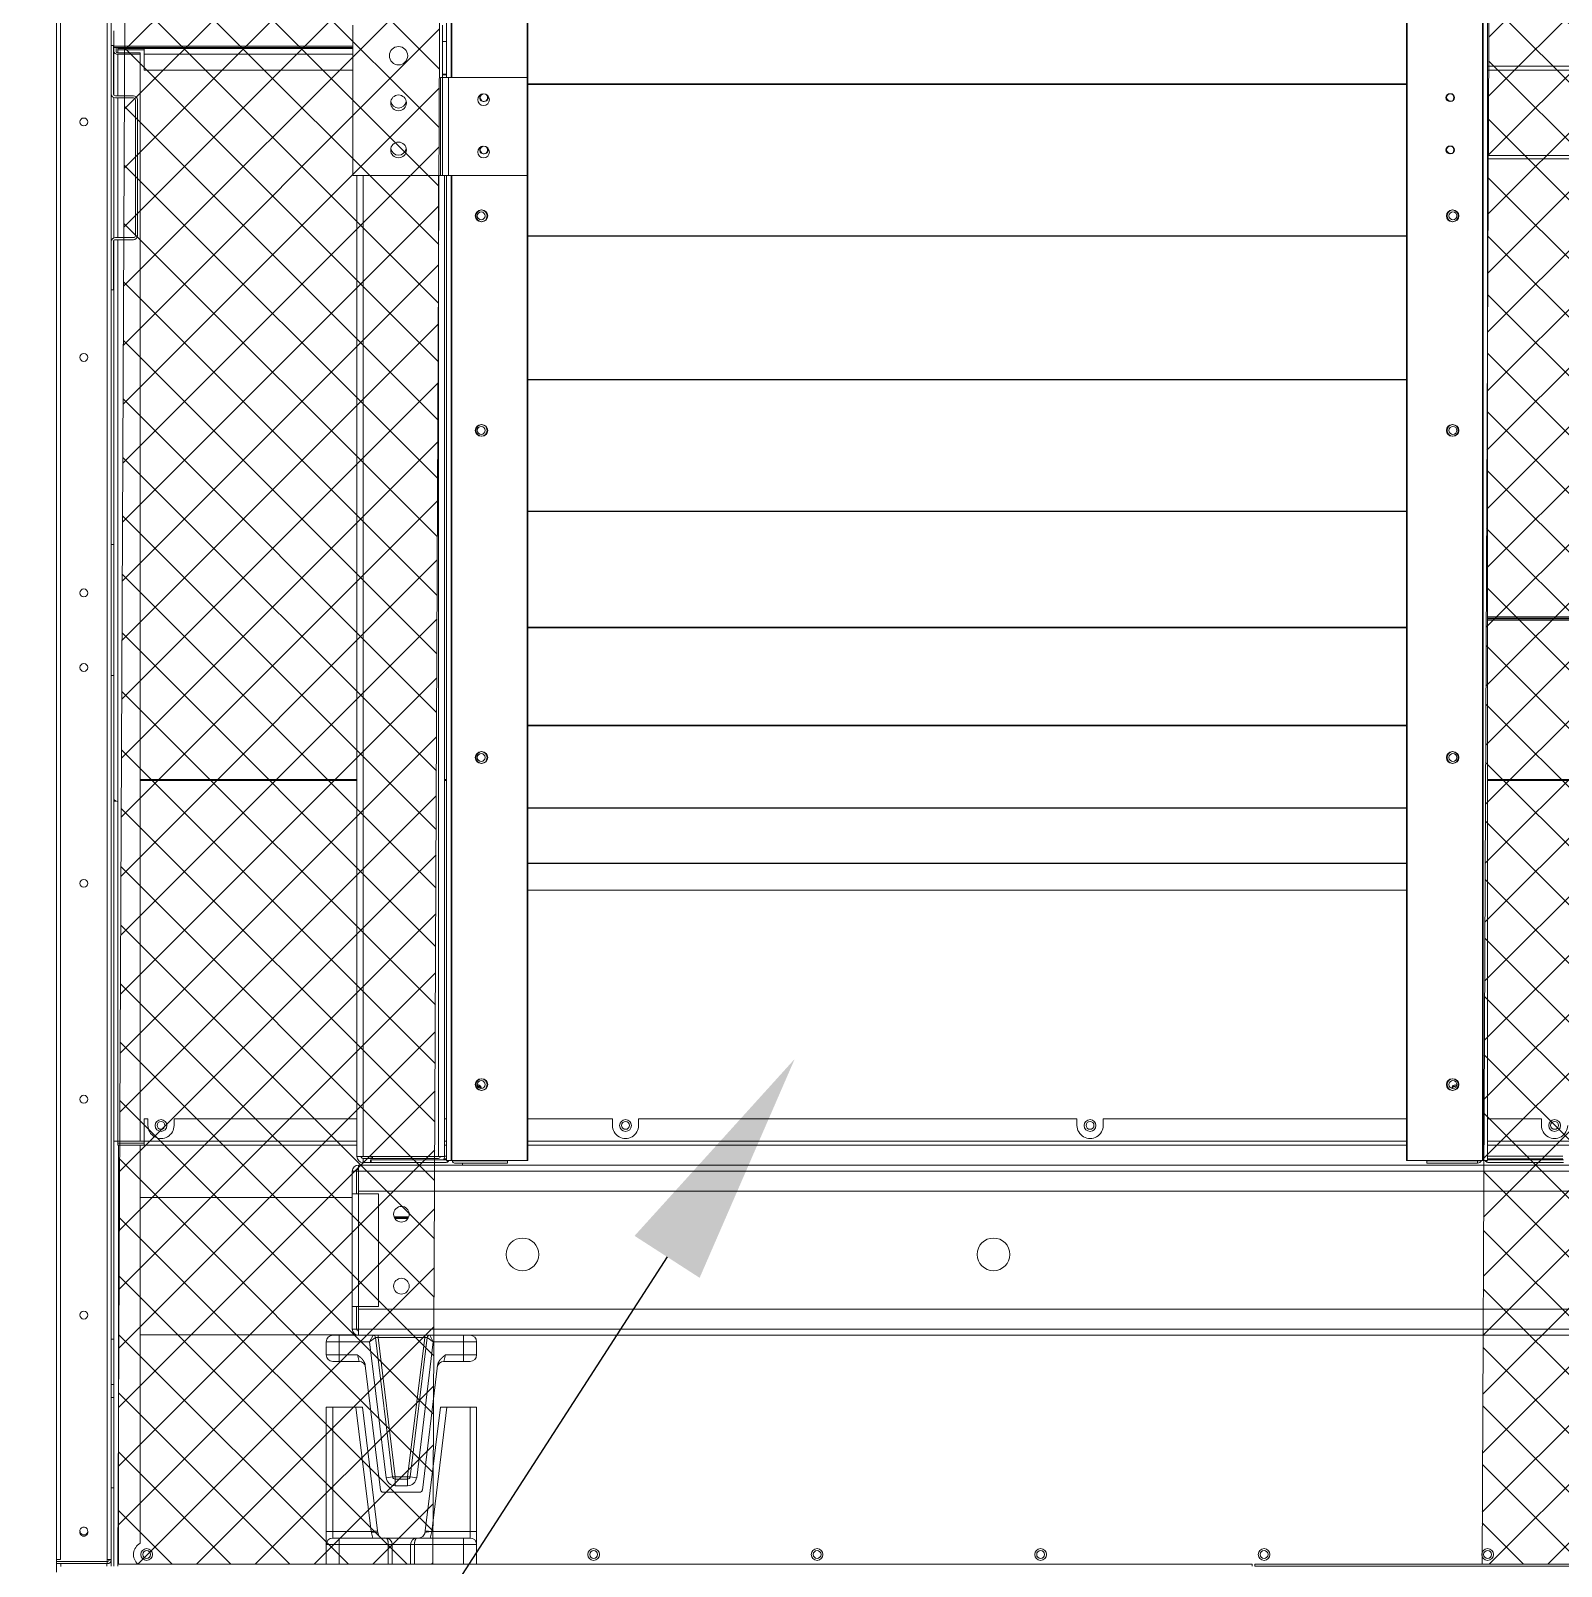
# Model space of a CAD drawing. Header units: millimetres. Extents: x 1416 to 30823, y 990 to 21785.
# Drawn here: x 20401 to 21571, y 8723 to 9897 of the extents above; entities that cross this region are included whole.
import ezdxf
from ezdxf import colors
from ezdxf.entities.mleader import LeaderData, LeaderLine
from ezdxf.math import Vec2, Vec3

# ---------------------------------------------------------------- set-up
doc = ezdxf.new("R2010")
doc.units = ezdxf.units.MM
doc.layers.add('냉각탑_dim', color=1, linetype='Continuous')
doc.styles.get("Standard").update_dxf_attribs({"font": 'arial.ttf'})
pattern_1 = [(45, (-804834.448, -424424.915), (-22.4506403, 22.4506403), []), (135, (-804834.448, -424424.915), (-22.4506403, -22.4506403), [])]

# ---------------------------------------------------------------- blocks, each defined once
blk = doc.blocks.new('2')
at = {"lineweight": 5}
h = blk.add_hatch(dxfattribs=at)
h.set_pattern_fill('ANSI37', scale=10)
h.set_pattern_definition(pattern_1)
h.paths.add_polyline_path([(20708.4, 8724.6), (20716.8, 10646.8), (20476.2, 10646.8), (20467.7, 8724.6)])
h = blk.add_hatch(dxfattribs=at)
h.set_pattern_fill('ANSI37', scale=10)
h.set_pattern_definition(pattern_1)
h.paths.add_polyline_path([(22022.6, 8724.6), (22031, 10646.8), (21518.6, 10646.8), (21510.2, 8724.6)])
at = {"color": 7, "lineweight": 20}
for p, q in [((20420.6, 8728.1), (20420.6, 11569.9)), ((20423.7, 8728.1), (20423.7, 11569.9)), ((20459.5, 8728.1), (20459.5, 11569.9)), ((20462.6, 8728.1), (20462.6, 11569.9)), ((20780.3, 9033.1), (20780.3, 10446.6)), ((20780.8, 9033.1), (20780.8, 10446.6)), ((21452.4, 9033.1), (21452.4, 10446.6)), ((21452.9, 9033.1), (21452.9, 10446.6)), ((21510.4, 9033.1), (21510.4, 10446.6)), ((21510.9, 9033.1), (21510.9, 10446.6)), ((21514.4, 9033.1), (21514.4, 10445.4)), ((20651.5, 9029.6), (22889.7, 9029.6)), ((20651.5, 9024.9), (22889.7, 9024.9)), ((20651.5, 9009.6), (22889.7, 9009.6)), ((22889.7, 8919.6), (20651.5, 8919.6)), ((22889.7, 8904.3), (20651.5, 8904.3)), ((22889.7, 8899.6), (20651.5, 8899.6))]:
    blk.add_line(p, q, dxfattribs=at)
at = {"color": 7, "lineweight": 20, "ltscale": 0.325278}
for p, q in [((20722.3, 9861.1), (20722.3, 10446.6)), ((20722.8, 9861.1), (20722.8, 10446.6))]:
    blk.add_line(p, q, dxfattribs=at)
at = {"color": 7, "lineweight": 20, "ltscale": 0.324611}
blk.add_line((20718.8, 9861.1), (20718.8, 10445.4), dxfattribs=at)
at = {"color": 7, "lineweight": 20, "ltscale": 0.00658}
blk.add_line((20464.6, 9896.7), (20464.6, 9884.9), dxfattribs=at)
at = {"color": 7, "lineweight": 20, "ltscale": 0.063889}
blk.add_line((20647.1, 9786.1), (20647.1, 9901.1), dxfattribs=at)
at = {"color": 7, "lineweight": 20, "ltscale": 0.022222}
blk.add_line((20715.6, 9861.1), (20715.6, 9901.1), dxfattribs=at)
at = {"color": 7, "lineweight": 20, "ltscale": 0.000888889}
for p, q in [((20464.2, 9885.4), (20462.6, 9885.4)), ((20464.2, 9698.6), (20462.6, 9698.6)), ((20467.7, 9046.5), (20467.7, 9044.9)), ((20723.3, 9032.8), (20724.9, 9032.8)), ((20765.3, 9032.8), (20765.3, 9031.2)), ((21467.9, 9031.2), (21467.9, 9032.8)), ((21506.8, 9032.8), (21506.8, 9031.2)), ((20420.6, 8725), (20420.6, 8726.6)), ((20459.5, 8725), (20459.5, 8726.6)), ((20467.6, 8724.6), (20467.6, 8723)), ((21334.6, 8724.6), (21334.6, 8723)), ((21336.6, 8724.6), (21336.6, 8723))]:
    blk.add_line(p, q, dxfattribs=at)
at = {"color": 7, "lineweight": 20, "ltscale": 0.0205}
for p, q in [((20464.2, 9848.5), (20464.2, 9885.4)), ((20464.2, 9735.5), (20464.2, 9698.6))]:
    blk.add_line(p, q, dxfattribs=at)
at = {"color": 7, "lineweight": 20, "ltscale": 0.101388}
for p, q in [((20464.6, 9884.9), (20647.1, 9884.9)), ((20464.6, 9883.8), (20647.1, 9883.8))]:
    blk.add_line(p, q, dxfattribs=at)
at = {"color": 7, "lineweight": 20, "ltscale": 0.000590625}
blk.add_line((20464.6, 9883.8), (20464.6, 9884.9), dxfattribs=at)
at = {"color": 7, "lineweight": 20, "ltscale": 0.00164}
for p, q in [((20464.6, 9883.8), (20464.6, 9880.9)), ((20466.2, 9883.8), (20466.2, 9880.9))]:
    blk.add_line(p, q, dxfattribs=at)
at = {"color": 7, "lineweight": 20, "ltscale": 0.000403556}
blk.add_line((20467.7, 9883.8), (20467.7, 9883.1), dxfattribs=at)
at = {"color": 7, "lineweight": 20, "ltscale": 0.011111}
for p, q in [((20487.7, 9883.1), (20467.7, 9883.1)), ((20467.7, 9882), (20487.7, 9882)), ((20467.7, 9048), (20487.7, 9048)), ((20487.7, 9046.5), (20467.7, 9046.5)), ((20467.7, 9044.9), (20487.7, 9044.9))]:
    blk.add_line(p, q, dxfattribs=at)
at = {"color": 7, "lineweight": 20, "ltscale": 0.000638044}
blk.add_line((20467.7, 9882), (20467.7, 9883.1), dxfattribs=at)
at = {"color": 7, "lineweight": 20, "ltscale": 0.088555}
for p, q in [((20647.1, 9883.1), (20487.7, 9883.1)), ((20647.1, 9878.7), (20487.7, 9878.7)), ((20487.7, 9866.6), (20647.1, 9866.6))]:
    blk.add_line(p, q, dxfattribs=at)
at = {"color": 7, "lineweight": 20, "ltscale": 0.002435}
blk.add_line((20487.7, 9883.1), (20487.7, 9878.7), dxfattribs=at)
at = {"color": 7, "lineweight": 20, "ltscale": 0.001778}
for p, q in [((20715.6, 9888.4), (20718.8, 9888.4)), ((20715.6, 9863.4), (20718.8, 9863.4)), ((20647.1, 9786.1), (20650.3, 9786.1)), ((20655, 9031.6), (20655, 9034.8)), ((20650, 9024.9), (20646.8, 9024.9)), ((20646.8, 8904.3), (20650, 8904.3))]:
    blk.add_line(p, q, dxfattribs=at)
at = {"color": 7, "lineweight": 20, "ltscale": 0.01856}
blk.add_line((20464.6, 9880.9), (20464.6, 9847.5), dxfattribs=at)
at = {"color": 7, "lineweight": 20, "ltscale": 0.001178}
blk.add_line((20467.7, 9882), (20467.7, 9879.8), dxfattribs=at)
at = {"color": 7, "lineweight": 20, "ltscale": 0.009389}
for p, q in [((20484.6, 9879.8), (20467.7, 9879.8)), ((20484.6, 9878.7), (20467.7, 9878.7)), ((20487.7, 9064.9), (20487.7, 9048)), ((20484.6, 9048), (20467.7, 9048))]:
    blk.add_line(p, q, dxfattribs=at)
at = {"color": 7, "lineweight": 20, "ltscale": 0.017627}
blk.add_line((20467.7, 9878.7), (20467.7, 9847), dxfattribs=at)
at = {"color": 7, "lineweight": 20, "ltscale": 0.000618889}
blk.add_line((20484.6, 9879.8), (20484.6, 9878.7), dxfattribs=at)
at = {"color": 7, "lineweight": 20, "ltscale": 0.317284}
blk.add_line((20484.6, 9307.6), (20484.6, 9878.7), dxfattribs=at)
at = {"color": 7, "lineweight": 20, "ltscale": 0.006739}
blk.add_line((20487.7, 9866.6), (20487.7, 9878.7), dxfattribs=at)
at = {"color": 7, "lineweight": 20, "ltscale": 0.041667}
for p, q in [((20714.1, 9786.1), (20714.1, 9861.1)), ((20715.6, 9786.1), (20715.6, 9861.1)), ((20720.3, 9786.1), (20720.3, 9861.1)), ((20780.3, 9861.1), (20780.3, 9786.1))]:
    blk.add_line(p, q, dxfattribs=at)
at = {"color": 7, "lineweight": 20, "ltscale": 0.000833333}
for p, q in [((20715.6, 9861.1), (20714.1, 9861.1)), ((20715.6, 9786.1), (20714.1, 9786.1)), ((20467.7, 9048), (20467.7, 9046.5)), ((20720.8, 9033.1), (20722.3, 9033.1)), ((20721.3, 9033.1), (20722.8, 9033.1)), ((21511.9, 9033.1), (21510.4, 9033.1)), ((21512.4, 9033.1), (21510.9, 9033.1)), ((20651.5, 9024.9), (20650, 9024.9)), ((20651.5, 8904.3), (20650, 8904.3)), ((20420.6, 8726.6), (20420.6, 8728.1)), ((20459.5, 8726.6), (20459.5, 8728.1))]:
    blk.add_line(p, q, dxfattribs=at)
at = {"color": 7, "lineweight": 20, "ltscale": 0.001}
blk.add_line((20717.4, 9863.1), (20715.6, 9863.1), dxfattribs=at)
at = {"color": 7, "lineweight": 20, "ltscale": 0.002611}
for p, q in [((20720.3, 9861.1), (20715.6, 9861.1)), ((20720.3, 9786.1), (20715.6, 9786.1)), ((20650.3, 9036.3), (20655, 9036.3)), ((20651.5, 9024.9), (20651.5, 9029.6)), ((20717.3, 9036.3), (20712.6, 9036.3)), ((20651.5, 9007.6), (20646.8, 9007.6)), ((20651.5, 8921.6), (20646.8, 8921.6)), ((20651.5, 8904.3), (20651.5, 8899.6))]:
    blk.add_line(p, q, dxfattribs=at)
at = {"color": 7, "lineweight": 20, "ltscale": 0.033333}
for p, q in [((20780.3, 9861.1), (20720.3, 9861.1)), ((20720.3, 9786.1), (20780.3, 9786.1))]:
    blk.add_line(p, q, dxfattribs=at)
at = {"color": 7, "lineweight": 20, "ltscale": 0.284667}
for p, q in [((21514.4, 9869.7), (22026.8, 9869.7)), ((21514.4, 9866.6), (22026.8, 9866.6)), ((22026.8, 9798.9), (21514.4, 9798.9)), ((21514.4, 9448.7), (22026.8, 9448.7)), ((21514.4, 9447.6), (22026.8, 9447.6)), ((22026.8, 9447.2), (21514.4, 9447.2)), ((22026.8, 9446.1), (21514.4, 9446.1)), ((21514.4, 9324.5), (22026.8, 9324.5)), ((21514.4, 9323.5), (22026.8, 9323.5)), ((21514.4, 9048), (22026.8, 9048)), ((21514.4, 9044.9), (22026.8, 9044.9))]:
    blk.add_line(p, q, dxfattribs=at)
at = {"color": 7, "lineweight": 20, "ltscale": 0.373111}
for p, q in [((21452.4, 9856.2), (20780.8, 9856.2)), ((20780.8, 9856.1), (21452.4, 9856.1)), ((20780.8, 9855.8), (21452.4, 9855.8)), ((21452.4, 9855.7), (20780.8, 9855.7)), ((21452.4, 9740), (20780.8, 9740)), ((20780.8, 9739.9), (21452.4, 9739.9)), ((20780.8, 9739.7), (21452.4, 9739.7)), ((21452.4, 9739.6), (20780.8, 9739.6)), ((21452.4, 9630.2), (20780.8, 9630.2)), ((20780.8, 9630.1), (21452.4, 9630.1)), ((20780.8, 9629.9), (21452.4, 9629.9)), ((21452.4, 9629.8), (20780.8, 9629.8)), ((21452.4, 9529.6), (20780.8, 9529.6)), ((20780.8, 9529.5), (21452.4, 9529.5)), ((20780.8, 9529.3), (21452.4, 9529.3)), ((21452.4, 9529.2), (20780.8, 9529.2)), ((21452.4, 9440.7), (20780.8, 9440.7)), ((20780.8, 9440.6), (21452.4, 9440.6)), ((20780.8, 9440.4), (21452.4, 9440.4)), ((21452.4, 9440.3), (20780.8, 9440.3)), ((21452.4, 9365.8), (20780.8, 9365.8)), ((20780.8, 9365.7), (21452.4, 9365.7)), ((20780.8, 9365.6), (21452.4, 9365.6)), ((21452.4, 9365.5), (20780.8, 9365.5)), ((21452.4, 9302.8), (20780.8, 9302.8)), ((20780.8, 9302.7), (21452.4, 9302.7)), ((20780.8, 9302.6), (21452.4, 9302.6)), ((21452.4, 9302.6), (20780.8, 9302.6)), ((21452.4, 9260.4), (20780.8, 9260.4)), ((20780.8, 9260.3), (21452.4, 9260.3)), ((20780.8, 9260.3), (21452.4, 9260.3)), ((21452.4, 9260.2), (20780.8, 9260.2)), ((20780.8, 9239.7), (21452.4, 9239.7)), ((20780.8, 9239.7), (21452.4, 9239.7)), ((21452.4, 9239.7), (20780.8, 9239.7)), ((20780.8, 9048), (21452.4, 9048)), ((20780.8, 9044.9), (21452.4, 9044.9))]:
    blk.add_line(p, q, dxfattribs=at)
at = {"color": 7, "lineweight": 20, "ltscale": 0.059557}
blk.add_line((20464.6, 9845.6), (20464.6, 9738.4), dxfattribs=at)
at = {"color": 7, "lineweight": 20, "ltscale": 0.007667}
for p, q in [((20465.7, 9847), (20479.5, 9847)), ((20465.7, 9845.4), (20479.5, 9845.4)), ((20465.7, 9738.6), (20479.5, 9738.6)), ((20465.7, 9737), (20479.5, 9737))]:
    blk.add_line(p, q, dxfattribs=at)
at = {"color": 7, "lineweight": 20, "ltscale": 0.059333}
blk.add_line((20467.7, 9845.4), (20467.7, 9738.6), dxfattribs=at)
at = {"color": 7, "lineweight": 20, "ltscale": 0.057667}
for p, q in [((20481, 9740.1), (20481, 9843.9)), ((20482.6, 9740.1), (20482.6, 9843.9))]:
    blk.add_line(p, q, dxfattribs=at)
at = {"color": 7, "lineweight": 20, "ltscale": 0.284666}
blk.add_line((21514.4, 9801.4), (22026.8, 9801.4), dxfattribs=at)
at = {"color": 7, "lineweight": 20, "ltscale": 1.16463e-05}
blk.add_line((20647.1, 9786.1), (20647.1, 9786.1), dxfattribs=at)
at = {"color": 7, "lineweight": 20, "ltscale": 0.037222}
blk.add_line((20714.1, 9786.1), (20647.1, 9786.1), dxfattribs=at)
at = {"color": 7, "lineweight": 20, "ltscale": 0.416556}
for p, q in [((20650.3, 9786.1), (20650.3, 9036.3)), ((20655, 9786.1), (20655, 9036.3)), ((20712.6, 9786.1), (20712.6, 9036.3)), ((20717.3, 9786.1), (20717.3, 9036.3))]:
    blk.add_line(p, q, dxfattribs=at)
at = {"color": 7, "lineweight": 20, "ltscale": 0.000833332}
blk.add_line((20718.8, 9786.1), (20717.3, 9786.1), dxfattribs=at)
at = {"color": 7, "lineweight": 20, "ltscale": 0.418333}
for p, q in [((20718.8, 9033.1), (20718.8, 9786.1)), ((20722.3, 9033.1), (20722.3, 9786.1)), ((20722.8, 9033.1), (20722.8, 9786.1))]:
    blk.add_line(p, q, dxfattribs=at)
at = {"color": 7, "lineweight": 20, "ltscale": 0.129183}
blk.add_line((20464.6, 9736.5), (20464.6, 9504), dxfattribs=at)
at = {"color": 7, "lineweight": 20, "ltscale": 0.238546}
blk.add_line((20467.7, 9737), (20467.7, 9307.6), dxfattribs=at)
at = {"color": 7, "lineweight": 20, "ltscale": 0.001111}
for p, q in [((20462.6, 9504), (20464.6, 9504)), ((20462.6, 9404), (20464.6, 9404)), ((20660.8, 9033.6), (20660.8, 9031.6)), ((20661.3, 9033.6), (20661.3, 9031.6)), ((20718.8, 9033.1), (20720.8, 9033.1)), ((20719.3, 9033.1), (20721.3, 9033.1)), ((21513.9, 9033.1), (21511.9, 9033.1)), ((21514.4, 9033.1), (21512.4, 9033.1)), ((20651.5, 9009.6), (20651.5, 9007.6)), ((20651.5, 8921.6), (20651.5, 8919.6)), ((20462.6, 8896.6), (20464.6, 8896.6)), ((20459.1, 8725), (20459.1, 8723))]:
    blk.add_line(p, q, dxfattribs=at)
at = {"color": 7, "lineweight": 20, "ltscale": 0.055556}
blk.add_line((20464.6, 9404), (20464.6, 9504), dxfattribs=at)
at = {"color": 7, "lineweight": 20, "ltscale": 0.052341}
blk.add_line((20464.6, 9404), (20464.6, 9309.8), dxfattribs=at)
at = {"color": 7, "lineweight": 20, "ltscale": 0.092055}
for p, q in [((20484.6, 9324.5), (20650.3, 9324.5)), ((20484.6, 9323.5), (20650.3, 9323.5))]:
    blk.add_line(p, q, dxfattribs=at)
at = {"color": 7, "lineweight": 20, "ltscale": 0.000832443}
blk.add_line((20717.3, 9324.5), (20718.8, 9324.5), dxfattribs=at)
at = {"color": 7, "lineweight": 20, "ltscale": 0.000832442}
blk.add_line((20717.3, 9323.5), (20718.8, 9323.5), dxfattribs=at)
at = {"color": 7, "lineweight": 20, "ltscale": 0.001029}
blk.add_line((20464.6, 9309.8), (20464.6, 9307.9), dxfattribs=at)
at = {"color": 7, "lineweight": 20, "ltscale": 0.144377}
for p, q in [((20464.6, 9307.9), (20464.6, 9048)), ((20467.7, 9307.9), (20467.7, 9048)), ((20484.6, 9307.9), (20484.6, 9048))]:
    blk.add_line(p, q, dxfattribs=at)
at = {"color": 7, "lineweight": 20, "ltscale": 0.000839807}
blk.add_line((20464.6, 9307.9), (20466.1, 9307.9), dxfattribs=at)
at = {"color": 7, "lineweight": 20, "ltscale": 0.001611}
blk.add_line((20490.6, 9064.9), (20487.7, 9064.9), dxfattribs=at)
at = {"color": 7, "lineweight": 20, "ltscale": 0.002747}
for p, q in [((20490.6, 9064.9), (20490.6, 9060)), ((20510.6, 9060), (20510.6, 9064.9)), ((20845.6, 9060), (20845.6, 9064.9)), ((20865.6, 9064.9), (20865.6, 9060)), ((21200.6, 9060), (21200.6, 9064.9)), ((21220.6, 9064.9), (21220.6, 9060)), ((21555.6, 9060), (21555.6, 9064.9))]:
    blk.add_line(p, q, dxfattribs=at)
at = {"color": 7, "lineweight": 20, "ltscale": 0.077611}
blk.add_line((20650.3, 9064.9), (20510.6, 9064.9), dxfattribs=at)
at = {"color": 7, "lineweight": 20, "ltscale": 0.00083304}
for p, q in [((20718.8, 9064.9), (20717.3, 9064.9)), ((20717.3, 9048), (20718.8, 9048)), ((20717.3, 9044.9), (20718.8, 9044.9)), ((20718.8, 9036.4), (20717.3, 9036.4))]:
    blk.add_line(p, q, dxfattribs=at)
at = {"color": 7, "lineweight": 20, "ltscale": 0.036001}
blk.add_line((20845.6, 9064.9), (20780.8, 9064.9), dxfattribs=at)
at = {"color": 7, "lineweight": 20, "ltscale": 0.186111}
blk.add_line((21200.6, 9064.9), (20865.6, 9064.9), dxfattribs=at)
at = {"color": 7, "lineweight": 20, "ltscale": 0.128777}
blk.add_line((21452.4, 9064.9), (21220.6, 9064.9), dxfattribs=at)
at = {"color": 7, "lineweight": 20, "ltscale": 0.02289}
blk.add_line((21555.6, 9064.9), (21514.4, 9064.9), dxfattribs=at)
at = {"color": 7, "lineweight": 20, "ltscale": 0.001722}
for p, q in [((20464.6, 9048), (20467.7, 9048)), ((20487.7, 9044.9), (20487.7, 9048)), ((20420.6, 8728.1), (20423.7, 8728.1)), ((20462.6, 8728.1), (20459.5, 8728.1))]:
    blk.add_line(p, q, dxfattribs=at)
at = {"color": 7, "lineweight": 20, "ltscale": 0.180579}
blk.add_line((20464.6, 9048), (20464.6, 8723), dxfattribs=at)
at = {"color": 7, "lineweight": 20, "ltscale": 0.177968}
blk.add_line((20468.1, 9044.9), (20468.1, 8724.6), dxfattribs=at)
at = {"color": 7, "lineweight": 20, "ltscale": 0.169047}
blk.add_line((20484.6, 8740.7), (20484.6, 9044.9), dxfattribs=at)
at = {"color": 7, "lineweight": 20, "ltscale": 0.090333}
for p, q in [((20487.7, 9048), (20650.3, 9048)), ((20487.7, 9044.9), (20650.3, 9044.9))]:
    blk.add_line(p, q, dxfattribs=at)
at = {"color": 7, "lineweight": 20, "ltscale": 0.032}
for p, q in [((20655, 9036.3), (20712.6, 9036.3)), ((20712.6, 9034.8), (20655, 9034.8))]:
    blk.add_line(p, q, dxfattribs=at)
at = {"color": 7, "lineweight": 20, "ltscale": 0.003222}
blk.add_line((20660.8, 9031.6), (20655, 9031.6), dxfattribs=at)
at = {"color": 7, "lineweight": 20, "ltscale": 0.031389}
for p, q in [((20717.3, 9033.6), (20660.8, 9033.6)), ((20717.3, 9031.6), (20660.8, 9031.6)), ((20717.8, 9033.6), (20661.3, 9033.6)), ((20717.8, 9031.6), (20661.3, 9031.6)), ((21514.4, 9036.4), (21570.9, 9036.4)), ((21515.4, 9033.6), (21571.9, 9033.6)), ((21515.4, 9031.6), (21571.9, 9031.6)), ((21515.9, 9033.6), (21572.4, 9033.6)), ((21515.9, 9031.6), (21572.4, 9031.6))]:
    blk.add_line(p, q, dxfattribs=at)
at = {"color": 7, "lineweight": 20, "ltscale": 0.000833335}
for p, q in [((20661.3, 9034.8), (20661.3, 9036.3)), ((20662.3, 9034.8), (20662.3, 9036.3))]:
    blk.add_line(p, q, dxfattribs=at)
at = {"color": 7, "lineweight": 20, "ltscale": 0.000961364}
blk.add_line((20718.7, 9034.4), (20716.9, 9034.4), dxfattribs=at)
blk.add_line((20718.7, 9034.4), (20716.9, 9034.4), dxfattribs=at)
at = {"color": 7, "lineweight": 20, "ltscale": 0.032222}
for p, q in [((20722.3, 9033.1), (20780.3, 9033.1)), ((20722.8, 9033.1), (20780.8, 9033.1)), ((21510.4, 9033.1), (21452.4, 9033.1)), ((21510.9, 9033.1), (21452.9, 9033.1))]:
    blk.add_line(p, q, dxfattribs=at)
at = {"color": 7, "lineweight": 20, "ltscale": 0.000166668}
blk.add_line((20723.3, 9032.8), (20723.3, 9033.1), dxfattribs=at)
at = {"color": 7, "lineweight": 20, "ltscale": 0.000166667}
for p, q in [((20724.9, 9033.1), (20724.9, 9032.8)), ((20765.3, 9033.1), (20765.3, 9032.8)), ((21467.9, 9033.1), (21467.9, 9032.8)), ((21508.3, 9033.1), (21508.3, 9032.8))]:
    blk.add_line(p, q, dxfattribs=at)
at = {"color": 7, "lineweight": 20, "ltscale": 0.022444}
for p, q in [((20724.9, 9032.8), (20765.3, 9032.8)), ((20765.3, 9032.8), (20724.9, 9032.8)), ((20724.9, 9031.2), (20765.3, 9031.2)), ((21508.3, 9032.8), (21467.9, 9032.8))]:
    blk.add_line(p, q, dxfattribs=at)
at = {"color": 7, "lineweight": 20, "ltscale": 0.000889601}
blk.add_line((20731.1, 9029.6), (20731.1, 9031.2), dxfattribs=at)
at = {"color": 7, "lineweight": 20, "ltscale": 0.000444384}
blk.add_line((20765.3, 9032.8), (20765.3, 9032), dxfattribs=at)
at = {"color": 7, "lineweight": 20, "ltscale": 0.021611}
for p, q in [((21506.8, 9032.8), (21467.9, 9032.8)), ((21506.8, 9031.2), (21467.9, 9031.2)), ((20420.6, 8726.6), (20459.5, 8726.6)), ((20420.6, 8725), (20459.5, 8725))]:
    blk.add_line(p, q, dxfattribs=at)
at = {"color": 7, "lineweight": 20, "ltscale": 0.031945}
blk.add_line((21514.4, 9036.4), (21571.9, 9036.4), dxfattribs=at)
at = {"color": 7, "lineweight": 20, "ltscale": 0.031862}
blk.add_line((21514.6, 9034.4), (21571.9, 9034.4), dxfattribs=at)
at = {"color": 7, "lineweight": 20, "ltscale": 0.031307}
blk.add_line((21514.6, 9034.4), (21570.9, 9034.4), dxfattribs=at)
at = {"color": 7, "lineweight": 20, "ltscale": 0.009611}
for p, q in [((20646.8, 9024.9), (20646.8, 9007.6)), ((20650, 9007.6), (20650, 9024.9)), ((20646.8, 8921.6), (20646.8, 8904.3)), ((20650, 8904.3), (20650, 8921.6))]:
    blk.add_line(p, q, dxfattribs=at)
at = {"color": 7, "lineweight": 20, "ltscale": 0.0085}
for p, q in [((20651.5, 9024.9), (20651.5, 9009.6)), ((20666.8, 9007.6), (20651.5, 9007.6)), ((20651.5, 8921.6), (20666.8, 8921.6)), ((20651.5, 8919.6), (20651.5, 8904.3))]:
    blk.add_line(p, q, dxfattribs=at)
at = {"color": 7, "lineweight": 20, "ltscale": 0.090111}
blk.add_line((20484.6, 9004.8), (20646.8, 9004.8), dxfattribs=at)
at = {"color": 7, "lineweight": 20, "ltscale": 0.047778}
for p, q in [((20646.8, 8921.6), (20646.8, 9007.6)), ((20651.5, 8921.6), (20651.5, 9007.6)), ((20666.8, 8921.6), (20666.8, 9007.6))]:
    blk.add_line(p, q, dxfattribs=at)
at = {"color": 7, "lineweight": 20, "ltscale": 0.006331}
blk.add_line((20678.6, 8990.2), (20690, 8990.2), dxfattribs=at)
at = {"color": 7, "lineweight": 20, "ltscale": 0.002982}
for p, q in [((20684.3, 8989.4), (20679, 8989.4)), ((20689.7, 8989.4), (20684.3, 8989.4))]:
    blk.add_line(p, q, dxfattribs=at)
at = {"color": 7, "lineweight": 20, "ltscale": 0.002791}
for p, q in [((20684.3, 8988.8), (20679.3, 8988.8)), ((20689.3, 8988.8), (20684.3, 8988.8))]:
    blk.add_line(p, q, dxfattribs=at)
at = {"color": 7, "lineweight": 20, "ltscale": 0.0919}
blk.add_line((20650, 8899.8), (20484.6, 8899.8), dxfattribs=at)
at = {"color": 7, "lineweight": 20, "ltscale": 0.002778}
for p, q in [((20636.8, 8899.6), (20631.8, 8899.6)), ((20636.8, 8899.6), (20636.8, 8894.6)), ((20731.8, 8899.6), (20731.8, 8894.6)), ((20636.8, 8879.6), (20631.8, 8879.6)), ((20636.8, 8884.6), (20636.8, 8879.6)), ((20731.8, 8884.6), (20731.8, 8879.6)), ((20736.8, 8879.6), (20731.8, 8879.6)), ((20631.8, 8844.6), (20626.8, 8844.6)), ((20741.8, 8844.6), (20736.8, 8844.6)), ((20677.6, 8791.3), (20672.6, 8790.7)), ((20679.6, 8789.6), (20679.6, 8784.6)), ((20689, 8789.6), (20689, 8784.6)), ((20691, 8791.3), (20696, 8790.7)), ((20631.8, 8749.6), (20626.8, 8749.6)), ((20631.8, 8744.6), (20631.8, 8749.6)), ((20636.8, 8744.6), (20631.8, 8744.6)), ((20636.8, 8744.6), (20636.8, 8739.6)), ((20661.2, 8749.6), (20666.1, 8750.2)), ((20707.5, 8749.6), (20702.5, 8750.2)), ((20731.8, 8744.6), (20731.8, 8739.6)), ((20736.8, 8744.6), (20731.8, 8744.6)), ((20736.8, 8749.6), (20741.8, 8749.6)), ((20736.8, 8749.6), (20736.8, 8744.6))]:
    blk.add_line(p, q, dxfattribs=at)
at = {"color": 7, "lineweight": 20, "ltscale": 0.008167}
blk.add_line((20651.5, 8899.6), (20636.8, 8899.6), dxfattribs=at)
at = {"color": 7, "lineweight": 20, "ltscale": 0.003145}
for p, q in [((20659.9, 8894.6), (20662.6, 8899.6)), ((20659.9, 8894.6), (20664.5, 8897.8)), ((20708.7, 8894.6), (20704.1, 8897.8)), ((20708.7, 8894.6), (20706.1, 8899.6))]:
    blk.add_line(p, q, dxfattribs=at)
at = {"color": 7, "lineweight": 20, "ltscale": 0.059604}
for p, q in [((20664.5, 8897.8), (20677.6, 8791.3)), ((20666.5, 8897.8), (20679.6, 8791.3)), ((20702.1, 8897.8), (20689, 8791.3)), ((20691, 8791.3), (20704.1, 8897.8))]:
    blk.add_line(p, q, dxfattribs=at)
at = {"color": 7, "lineweight": 20, "ltscale": 0.000975701}
for p, q in [((20666.5, 8899.6), (20666.5, 8897.8)), ((20702.1, 8899.6), (20702.1, 8897.8)), ((20679.6, 8791.3), (20679.6, 8789.6)), ((20689, 8791.3), (20689, 8789.6))]:
    blk.add_line(p, q, dxfattribs=at)
at = {"color": 7, "lineweight": 20, "ltscale": 0.019777}
blk.add_line((20702.1, 8897.8), (20666.5, 8897.8), dxfattribs=at)
at = {"color": 7, "lineweight": 20, "ltscale": 0.005556}
for p, q in [((20626.8, 8894.6), (20626.8, 8884.6)), ((20636.8, 8894.6), (20626.8, 8894.6)), ((20636.8, 8894.6), (20636.8, 8884.6)), ((20741.8, 8894.6), (20731.8, 8894.6)), ((20731.8, 8894.6), (20731.8, 8884.6)), ((20741.8, 8894.6), (20741.8, 8884.6)), ((20636.8, 8884.6), (20626.8, 8884.6)), ((20741.8, 8884.6), (20731.8, 8884.6)), ((20741.8, 8749.6), (20741.8, 8739.6)), ((20636.8, 8739.6), (20626.8, 8739.6)), ((20741.8, 8739.6), (20731.8, 8739.6))]:
    blk.add_line(p, q, dxfattribs=at)
at = {"color": 7, "lineweight": 20, "ltscale": 0.01282}
for p, q in [((20659.9, 8894.6), (20636.8, 8894.6)), ((20731.8, 8894.6), (20708.7, 8894.6))]:
    blk.add_line(p, q, dxfattribs=at)
at = {"color": 7, "lineweight": 20, "ltscale": 0.058129}
for p, q in [((20659.9, 8894.6), (20672.6, 8790.7)), ((20696, 8790.7), (20708.7, 8894.6))]:
    blk.add_line(p, q, dxfattribs=at)
at = {"color": 7, "lineweight": 20, "ltscale": 0.007694}
for p, q in [((20636.8, 8884.6), (20650.7, 8884.6)), ((20731.8, 8884.6), (20718, 8884.6))]:
    blk.add_line(p, q, dxfattribs=at)
at = {"color": 7, "lineweight": 20, "ltscale": 0.008376}
for p, q in [((20636.8, 8879.6), (20651.9, 8879.6)), ((20731.8, 8879.6), (20716.7, 8879.6))]:
    blk.add_line(p, q, dxfattribs=at)
at = {"color": 7, "lineweight": 20, "ltscale": 0.00286}
for p, q in [((20651.9, 8879.6), (20650.7, 8884.6)), ((20718, 8884.6), (20716.7, 8879.6)), ((20661.2, 8749.6), (20662.4, 8744.6)), ((20707.5, 8749.6), (20706.2, 8744.6))]:
    blk.add_line(p, q, dxfattribs=at)
at = {"color": 7, "lineweight": 20, "ltscale": 0.053282}
for p, q in [((20668.4, 8781.3), (20656.7, 8876.5)), ((20700.3, 8781.3), (20711.9, 8876.5))]:
    blk.add_line(p, q, dxfattribs=at)
at = {"color": 7, "lineweight": 20, "ltscale": 0.001112}
for p, q in [((20462.6, 8862), (20464.6, 8862)), ((20462.6, 8852), (20464.6, 8852)), ((20462.6, 8783), (20464.6, 8783))]:
    blk.add_line(p, q, dxfattribs=at)
at = {"color": 7, "lineweight": 20, "ltscale": 0.052778}
for p, q in [((20626.8, 8844.6), (20626.8, 8749.6)), ((20631.8, 8844.6), (20631.8, 8749.6)), ((20736.8, 8749.6), (20736.8, 8844.6)), ((20741.8, 8749.6), (20741.8, 8844.6))]:
    blk.add_line(p, q, dxfattribs=at)
at = {"color": 7, "lineweight": 20, "ltscale": 0.009824}
for p, q in [((20631.8, 8844.6), (20649.5, 8844.6)), ((20736.8, 8844.6), (20719.1, 8844.6))]:
    blk.add_line(p, q, dxfattribs=at)
at = {"color": 7, "lineweight": 20, "ltscale": 0.053174}
for p, q in [((20661.2, 8749.6), (20649.5, 8844.6)), ((20707.5, 8749.6), (20719.1, 8844.6))]:
    blk.add_line(p, q, dxfattribs=at)
at = {"color": 7, "lineweight": 20, "ltscale": 0.002799}
for p, q in [((20654.5, 8844.6), (20649.5, 8844.6)), ((20714.1, 8844.6), (20719.1, 8844.6))]:
    blk.add_line(p, q, dxfattribs=at)
at = {"color": 7, "lineweight": 20, "ltscale": 0.052833}
for p, q in [((20666.1, 8750.2), (20654.5, 8844.6)), ((20702.5, 8750.2), (20714.1, 8844.6))]:
    blk.add_line(p, q, dxfattribs=at)
at = {"color": 7, "lineweight": 20, "ltscale": 0.005249}
for p, q in [((20679.6, 8791.3), (20689, 8791.3)), ((20689, 8789.6), (20679.6, 8789.6)), ((20689, 8784.6), (20679.6, 8784.6))]:
    blk.add_line(p, q, dxfattribs=at)
at = {"color": 7, "lineweight": 20, "ltscale": 0.015502}
blk.add_line((20698.3, 8779.6), (20670.4, 8779.6), dxfattribs=at)
at = {"color": 7, "lineweight": 20, "ltscale": 0.005554}
blk.add_line((20626.8, 8739.6), (20626.8, 8749.6), dxfattribs=at)
at = {"color": 7, "lineweight": 20, "ltscale": 0.016305}
for p, q in [((20631.8, 8749.6), (20661.2, 8749.6)), ((20707.5, 8749.6), (20736.8, 8749.6))]:
    blk.add_line(p, q, dxfattribs=at)
at = {"color": 7, "lineweight": 20, "ltscale": 0.019722}
for p, q in [((20636.8, 8744.6), (20672.3, 8744.6)), ((20731.8, 8744.6), (20696.3, 8744.6))]:
    blk.add_line(p, q, dxfattribs=at)
at = {"color": 7, "lineweight": 20, "ltscale": 0.002757}
blk.add_line((20666.3, 8749), (20661.3, 8749), dxfattribs=at)
at = {"color": 7, "lineweight": 20, "ltscale": 0.000682136}
for p, q in [((20666.1, 8750.2), (20666.3, 8749)), ((20702.5, 8750.2), (20702.4, 8749))]:
    blk.add_line(p, q, dxfattribs=at)
at = {"color": 7, "lineweight": 20, "ltscale": 3.0969e-05}
blk.add_line((20668, 8745.8), (20668, 8745.8), dxfattribs=at)
at = {"color": 7, "lineweight": 20, "ltscale": 7.4746e-06}
blk.add_line((20671.3, 8744.6), (20671.3, 8744.6), dxfattribs=at)
at = {"color": 7, "lineweight": 20, "ltscale": 0.013331}
blk.add_line((20696.3, 8744.6), (20672.3, 8744.6), dxfattribs=at)
at = {"color": 7, "lineweight": 20, "ltscale": 0.008333}
for p, q in [((20626.8, 8724.6), (20626.8, 8739.6)), ((20636.8, 8724.6), (20636.8, 8739.6)), ((20674.3, 8724.6), (20674.3, 8739.6)), ((20677.3, 8724.6), (20677.3, 8739.6)), ((20691.3, 8724.6), (20691.3, 8739.6)), ((20694.3, 8724.6), (20694.3, 8739.6)), ((20731.8, 8724.6), (20731.8, 8739.6)), ((20741.8, 8724.6), (20741.8, 8739.6))]:
    blk.add_line(p, q, dxfattribs=at)
at = {"color": 7, "lineweight": 20, "ltscale": 0.020833}
for p, q in [((20636.8, 8739.6), (20674.3, 8739.6)), ((20731.8, 8739.6), (20694.3, 8739.6))]:
    blk.add_line(p, q, dxfattribs=at)
at = {"color": 7, "lineweight": 20, "ltscale": 0.001667}
for p, q in [((20677.3, 8739.6), (20674.3, 8739.6)), ((20694.3, 8739.6), (20691.3, 8739.6))]:
    blk.add_line(p, q, dxfattribs=at)
at = {"color": 7, "lineweight": 20, "ltscale": 0.007778}
blk.add_line((20691.3, 8739.6), (20677.3, 8739.6), dxfattribs=at)
at = {"color": 7, "lineweight": 20, "ltscale": 0.003688}
blk.add_line((20420.6, 8718.4), (20420.6, 8725), dxfattribs=at)
at = {"color": 7, "lineweight": 20, "ltscale": 0.001198}
blk.add_line((20424.1, 8722.8), (20424.1, 8725), dxfattribs=at)
at = {"color": 7, "lineweight": 20, "ltscale": 0.002833}
blk.add_line((20462.6, 8728.1), (20462.6, 8723), dxfattribs=at)
at = {"color": 7, "lineweight": 20, "ltscale": 0.481667}
blk.add_line((21334.6, 8724.6), (20467.6, 8724.6), dxfattribs=at)
at = {"color": 7, "lineweight": 20, "ltscale": 0.482222}
for p, q in [((22204.6, 8724.6), (21336.6, 8724.6)), ((22204.6, 8723), (21336.6, 8723))]:
    blk.add_line(p, q, dxfattribs=at)
at = {"color": 0, "lineweight": 20}
for points in [[(20476.2, 10646.8), (20716.8, 10646.8), (20708.4, 8724.6), (20467.7, 8724.6)], [(21518.6, 10646.8), (22031, 10646.8), (22022.6, 8724.6), (21510.2, 8724.6)]]:
    blk.add_lwpolyline(points, close=True, dxfattribs=at)
at = {"color": 7, "lineweight": 20}
for centre, radius in [((20682.1, 9877.6), 7), ((20747.1, 9844), 4.5), ((21485.6, 9845.6), 3), ((21486.1, 9845.6), 3), ((20682.1, 9841.6), 6), ((20441.6, 9827), 3), ((20682.1, 9805.6), 6), ((20747.1, 9804), 4.5), ((21485.6, 9805.6), 3), ((21486.1, 9805.6), 3), ((20745.3, 9755.2), 4.5), ((20745.8, 9755.2), 4.5), ((20745.3, 9755.2), 3), ((21487.4, 9755.2), 4.5), ((21487.9, 9755.2), 4.5), ((21487.9, 9755.2), 3), ((20441.6, 9647), 3), ((20745.3, 9591.2), 4.5), ((20745.8, 9591.2), 4.5), ((20745.3, 9591.2), 3), ((21487.4, 9591.2), 4.5), ((21487.9, 9591.2), 4.5), ((21487.9, 9591.2), 3), ((20441.6, 9467), 3), ((20441.6, 9410), 3), ((20745.3, 9341.2), 4.5), ((20745.8, 9341.2), 4.5), ((20745.3, 9341.2), 3), ((21487.4, 9341.2), 4.5), ((21487.9, 9341.2), 4.5), ((21487.9, 9341.2), 3), ((20441.6, 9245), 3), ((20745.3, 9091.2), 4.5), ((20745.8, 9091.2), 4.5), ((20745.3, 9091.2), 3), ((21487.4, 9091.2), 4.5), ((21487.9, 9091.2), 4.5), ((21487.9, 9091.2), 3), ((20441.6, 9080), 3), ((20500.6, 9059.9), 4.5), ((20500.6, 9060), 3), ((20855.6, 9059.9), 4.5), ((20855.6, 9060), 3), ((21210.6, 9059.9), 4.5), ((21210.6, 9060), 3), ((21565.6, 9059.9), 4.5), ((21565.6, 9060), 3), ((20684.3, 8992.1), 6), ((20776.8, 8961.4), 12.5), ((21136.8, 8961.4), 12.5), ((20684.3, 8937.1), 6), ((20441.6, 8915), 3), ((20489.6, 8732), 4.5), ((20489.6, 8732), 3), ((20831.2, 8732), 4.5), ((20831.2, 8732), 3), ((21002, 8732), 4.5), ((21002, 8732), 3), ((21172.8, 8732), 4.5), ((21172.8, 8732), 3), ((21343.6, 8732), 4.5), ((21343.6, 8732), 3), ((21514.4, 8732), 4.5), ((21514.4, 8732), 3)]:
    blk.add_circle(centre, radius, dxfattribs=at)
for centre, radius, start, end in [((20717.4, 9858.4), 4.7, 72.6707, 90), ((20465.7, 9848.5), 3.1, 180, 270), ((20465.7, 9848.5), 1.5, 180, 270), ((20747.1, 9845.6), 3, 115.1483, 64.8515), ((20747.6, 9845.6), 3, 105.5956, 39.6962), ((20479.5, 9843.9), 3.1, 0, 90), ((20479.5, 9843.9), 1.5, 0, 90), ((20682.1, 9843.6), 6, 189.594, 350.4059), ((21486.1, 9845.9), 3, 182.8657, 295.3866), ((20682.1, 9807.6), 6, 189.594, 350.4059), ((20747.1, 9805.6), 3, 115.1483, 64.8515), ((20747.6, 9805.6), 3, 105.5956, 39.6962), ((21486.1, 9805.9), 3, 182.8657, 295.3866), ((20465.7, 9735.5), 3.1, 90, 180), ((20465.7, 9735.5), 1.5, 90, 180), ((20479.5, 9740.1), 3.1, 270, 0), ((20479.5, 9740.1), 1.5, 270, 0), ((20459.5, 9440.1), 3.1, 359.4645, 0), ((20459.5, 9431.9), 3.1, 0, 0.5316), ((20459.5, 9078.1), 3.1, 359.3699, 0), ((20500.6, 9060), 10, 179.9999, 0), ((20855.6, 9060), 10, 179.9999, 0), ((21210.6, 9060), 10, 179.9999, 0), ((21565.6, 9060), 10, 179.9999, 0), ((20651.5, 9024.9), 4.7, 90, 180), ((20651.5, 9024.9), 1.5, 90, 180), ((20655, 9036.3), 4.7, 180, 270), ((20655, 9036.3), 1.5, 180, 270), ((20712.6, 9036.3), 1.5, 270, 0), ((20712.6, 9036.3), 4.7, 270, 270.8896), ((20712.6, 9036.3), 4.7, 324.946, 0), ((20717.3, 9035.1), 1.5, 270, 0), ((20717.3, 9035.1), 3.5, 270, 325.1502), ((20717.8, 9037.9), 1.5, 270, 311.777), ((20717.8, 9035.1), 1.5, 270, 311.8103), ((20717.8, 9035.1), 3.5, 270, 325.1501), ((20724.9, 9032.8), 1.6, 180, 270), ((21506.8, 9034.3), 3.1, 270, 337.2261), ((21515.4, 9035.1), 3.5, 214.8499, 270), ((21515.9, 9035.1), 3.5, 214.8498, 270), ((21515.4, 9037.9), 1.5, 228.1564, 270), ((21515.9, 9035.1), 1.5, 180, 270), ((21515.4, 9035.1), 1.5, 228.1896, 270), ((20631.8, 8894.6), 5, 90, 180), ((20651.5, 8904.3), 4.7, 180, 270), ((20651.5, 8904.3), 1.5, 180, 270), ((20662.6, 8897.6), 2, 7, 90), ((20706.1, 8897.6), 2, 90, 173), ((20717.1, 8904.3), 4.7, 270, 270.2807), ((20726.5, 8904.3), 4.7, 269.0166, 269.4835), ((20736.8, 8894.6), 5, 0, 90), ((21187.1, 8904.3), 4.7, 270, 270.2807), ((21196.5, 8904.3), 4.7, 269.7193, 270), ((21262.1, 8904.3), 4.7, 270, 270.2807), ((20631.8, 8884.6), 5, 180, 270), ((20651.9, 8874.6), 5, 7, 90), ((20716.7, 8874.6), 5, 90, 173), ((20736.8, 8884.6), 5, 270, 0), ((20670.4, 8781.6), 2, 187, 270), ((20679.6, 8791.6), 7, 187, 270), ((20679.6, 8791.6), 2, 187, 270), ((20689, 8791.6), 2, 270, 353), ((20689, 8791.6), 7, 270, 353), ((20698.3, 8781.6), 2, 270, 353), ((20441.6, 8750), 3, 350.4059, 350.3998), ((20441.6, 8749), 3, 170.4059, 9.5941), ((20631.8, 8739.6), 5, 90, 180), ((20671.2, 8749.6), 4.97, 189.5376, 207.8079), ((20671.3, 8749.8), 5.19, 266.0466, 269.6153), ((20672.3, 8739.6), 5, 360, 90), ((20696.3, 8739.6), 5, 90, 180), ((20697.4, 8749.6), 5, 270.1925, 352.9996), ((20697.4, 8749.6), 4.97, 332.1984, 350.4499), ((20697.3, 8749.6), 5.08, 332.5082, 341.5499), ((20736.8, 8739.6), 5, 0, 90), ((20489.6, 8732), 10, 119.9997, 227.731), ((20459.5, 8728.1), 3.1, 270, 0), ((20459.5, 8728.1), 1.5, 270, 0)]:
    blk.add_arc(centre, radius, start, end, dxfattribs=at)
for centre, major_axis, ratio, start_param, end_param in [((20467.7, 9880.9), (-3.1, 0), 0.69625, 0, 1.570796), ((20467.7, 9880.9), (-1.5, 0), 0.69625, 0, 1.570796), ((20467.7, 9309.8), (-3.1, 0), 0.69625, 0, 1.570796), ((20742.3, 9088.4), (3, 0), 0.866065, 0.5, 1.567916), ((20742.3, 9087.6), (3, 0), 0.866065, 0.243721, 1.509694), ((20741.3, 9086.3), (-4.5, 0), 0.866025, 3.678767, 4.44056), ((20742.3, 9088.4), (3, 0), 0.866065, 0.000029, 0.5), ((20742.3, 9088.4), (3, 0), 0.866065, 6.216067, 6.283214), ((21489.9, 9088.3), (-3, 0), 0.866065, 4.383305, 6.261411), ((21489.9, 9087.5), (-3, 0), 0.866065, 4.455933, 5.966795), ((21490.9, 9086.2), (4.5, 0), 0.866025, 1.715156, 2.580649), ((20666.6, 8897.6), (2.04, -0.25), 0.114003, 1.614037, 3.169971), ((20702.1, 8897.6), (2.04, 0.25), 0.114003, 6.254805, 7.810755), ((20679.6, 8791.6), (-1.99, -0.24), 0.120974, 0, 1.555944), ((20689, 8791.6), (-1.99, 0.24), 0.120974, 1.585649, 3.141593), ((20736.8, 8748.4), (-5, 0), 0.121869, 3.141593, 3.147831)]:
    blk.add_ellipse(centre, major_axis=major_axis, ratio=ratio, start_param=start_param, end_param=end_param, dxfattribs=at)
for points, knots in [([(20656.7, 8876.5), (20656.7, 8876.9), (20656.6, 8877.2), (20656.5, 8877.6), (20656.3, 8878.2), (20656, 8878.9), (20655.8, 8879.2), (20655.5, 8879.9), (20655, 8880.5), (20654.8, 8880.8), (20654.3, 8881.4), (20653.7, 8882), (20653.4, 8882.3), (20652.8, 8882.9), (20652.1, 8883.4), (20651.8, 8883.7), (20651.3, 8884.1), (20650.9, 8884.4), (20650.8, 8884.5), (20650.8, 8884.5), (20650.7, 8884.6)], [0, 0, 0, 0, 0, 0, 2.255207, 2.255207, 2.255207, 4.814432, 4.814432, 4.814432, 7.821683, 7.821683, 7.821683, 11.452376, 11.452376, 11.452376, 15.709177, 15.709177, 15.709177, 16.735649, 16.735649, 16.735649, 16.735649, 16.735649, 16.735649]), ([(20711.9, 8876.5), (20712, 8876.9), (20712.1, 8877.2), (20712.1, 8877.6), (20712.4, 8878.2), (20712.6, 8878.9), (20712.8, 8879.2), (20713.2, 8879.9), (20713.6, 8880.5), (20713.8, 8880.8), (20714.4, 8881.4), (20714.9, 8882), (20715.2, 8882.3), (20715.9, 8882.9), (20716.5, 8883.4), (20716.9, 8883.7), (20717.3, 8884.1), (20717.7, 8884.4), (20717.8, 8884.5), (20717.9, 8884.5), (20718, 8884.6)], [0, 0, 0, 0, 0, 0, 2.255203, 2.255203, 2.255203, 4.814439, 4.814439, 4.814439, 7.821689, 7.821689, 7.821689, 11.45238, 11.45238, 11.45238, 15.709201, 15.709201, 15.709201, 16.735664, 16.735664, 16.735664, 16.735664, 16.735664, 16.735664]), ([(20672.3, 8744.6), (20672.6, 8744.6), (20672.8, 8744.5), (20673.1, 8744.3), (20673.5, 8743.7), (20673.9, 8742.9), (20674, 8742.4), (20674.2, 8741.5), (20674.3, 8740.6), (20674.3, 8740.3), (20674.3, 8739.9), (20674.3, 8739.6)], [0, 0, 0, 0, 0, 0, 4.851619, 4.851619, 4.851619, 10.10657, 10.10657, 10.10657, 12.990712, 12.990712, 12.990712, 12.990712, 12.990712, 12.990712]), ([(20696.3, 8744.6), (20696.1, 8744.6), (20695.8, 8744.5), (20695.6, 8744.3), (20695.1, 8743.7), (20694.8, 8742.9), (20694.6, 8742.4), (20694.4, 8741.5), (20694.4, 8740.6), (20694.3, 8740.3), (20694.3, 8739.9), (20694.3, 8739.6)], [0, 0, 0, 0, 0, 0, 4.851619, 4.851619, 4.851619, 10.10657, 10.10657, 10.10657, 12.990712, 12.990712, 12.990712, 12.990712, 12.990712, 12.990712]), ([(20707.5, 8749.6), (20707.2, 8749.6), (20706.9, 8749.6), (20706.6, 8749.6), (20705.7, 8749.5), (20704.8, 8749.4), (20704.3, 8749.4), (20703.4, 8749.2), (20702.8, 8749.1), (20702.6, 8749.1), (20702.5, 8749), (20702.4, 8749), (20702.4, 8749), (20702.4, 8749), (20702.4, 8749)], [0, 0, 0, 0, 0, 0, 2.323978, 2.323978, 2.323978, 6.808415, 6.808415, 6.808415, 9.743725, 9.743725, 9.743725, 9.789193, 9.789193, 9.789193, 9.789193, 9.789193, 9.789193])]:
    blk.add_open_spline(points, degree=5, knots=knots, dxfattribs=at)

msp = doc.modelspace()

# ---------------------------------------------------------------- block references
msp.add_blockref('2', (0, 0))

# ---------------------------------------------------------------- leaders
at = {"layer": '냉각탑_dim', "lineweight": -3}
ml = msp.add_multileader_mtext('Standard', dxfattribs=at)
ml.set_content('')
ml.set_leader_properties(color=256)
ml.build(insert=Vec2(0, 0))
ml.multileader.update_dxf_attribs({"text_right_attachment_type": 6, "dogleg_length": 5, "arrow_head_size": 180, "scale": 30})
ctx = ml.context
ctx.base_point, ctx.scale, ctx.char_height, ctx.arrow_head_size, ctx.landing_gap_size, ctx.plane_origin = Vec3(19610, 7288.1), 30, 7.18, 180, 3.59, Vec3(21115, 7613.8)
ctx.right_attachment, ctx.text_align_type = 6, 2
notes = []
notes.append((ctx, [(0, (1, 1, 0), (19809.5, 7288.1), (-1, 0), 199.5, [(0, [(20984.9, 9110.8)], 0, [])])]))
ctx.mtext, ml.multileader.dxf.content_type = None, 0
for ctx, leaders in notes:
    for number, flags, end, landing, length, lines in leaders:
        leader = LeaderData()
        leader.index, (leader.has_last_leader_line, leader.has_dogleg_vector, leader.attachment_direction) = number, flags
        leader.last_leader_point, leader.dogleg_vector, leader.dogleg_length = Vec3(end), Vec3(landing), length
        for number, points, colour, breaks in lines:
            line = LeaderLine()
            line.index, line.vertices, line.color, line.breaks = number, Vec3.list(points), colors.encode_raw_color(colour), breaks
            leader.lines.append(line)
        ctx.leaders.append(leader)

doc.saveas('drawing.dxf')
